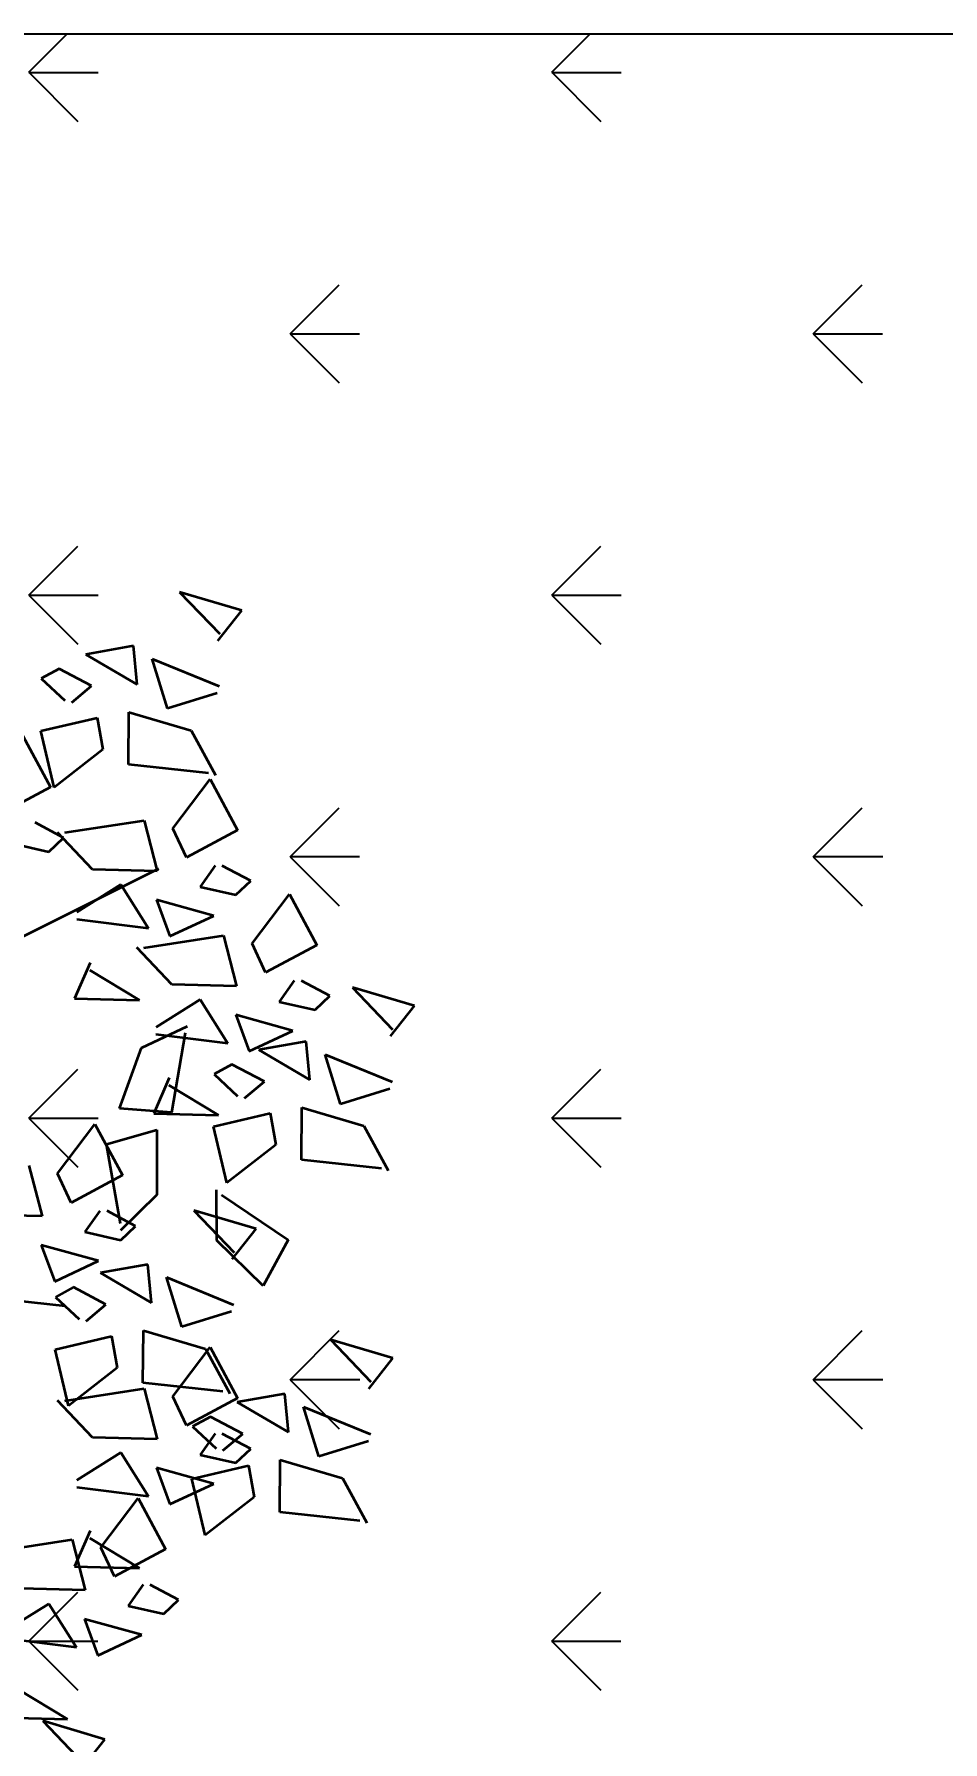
# Model space of a CAD drawing. Extents: x -165 to 197, y 154 to 653.
# Drawn here: x 98.4457 to 98.6914, y 475.2668 to 475.7286 of the extents above; entities that cross this region are included whole.
import ezdxf

# ---------------------------------------------------------------- set-up
doc = ezdxf.new("R2010")
doc.units = 0
doc.header["$MEASUREMENT"] = 0
doc.header["$PDMODE"] = 3
doc.header["$PDSIZE"] = 0.1
doc.layers.get('0').update_dxf_attribs({"linetype": 'CONTINUOUS'})
doc.layers.get('DEFPOINTS').update_dxf_attribs({"linetype": 'CONTINUOUS'})
for name, color, linetype in [('0_Palmeiras', 7, 'CONTINUOUS'), ('AIT-VEGETAÇÃO 25', 92, 'CONTINUOUS'), ('COTA', 1, 'CONTINUOUS')]:
    doc.layers.add(name, color=color, linetype=linetype)
doc.layers.add('FININHA', color=251, linetype='CONTINUOUS', lineweight=25)
doc.layers.add('L-shrub', color=74, linetype='CONTINUOUS', lineweight=35)
doc.styles.add('ARIAL', font='ARIAL.TTF', dxfattribs={"height": 0.18})
doc.dimstyles.new('Copy of ISO-25', dxfattribs={"dimtxt": 0.18, "dimasz": 0.06, "dimexe": 0.06, "dimexo": 0.06, "dimgap": 0.05, "dimtad": 1, "dimdec": 0, "dimlfac": 100, "dimdsep": 46, "dimtxsty": 'ARIAL', "dimblk1": 'OBLIQUE', "dimblk2": 'OBLIQUE', "dimsah": 1, "dimcen": 2.5, "dimdle": 0.06, "dimclrd": 256, "dimclre": 256, "dimclrt": 256, "dimadec": 0, "dimazin": 0, "dimtfac": 1, "dimtdec": 0, "dimtmove": 1, "dimatfit": 3, "dimldrblk": 'OBLIQUE', "dimfxl": 0, "dimtolj": 1, "dimtzin": 0, "dimlwd": -1, "dimlwe": -1, "dimarcsym": 0})

# ---------------------------------------------------------------- blocks, each defined once
blk = doc.blocks.new('pitosporo')
at = {"layer": 'L-shrub', "color": 81}
for p, q in [((194.3794, 89.4321), (194.2935, 89.4575)), ((194.2935, 89.4575), (194.349, 89.3996)), ((194.3462, 89.3901), (194.3794, 89.4321)), ((194.2299, 89.3831), (194.1642, 89.3714)), ((194.1642, 89.3714), (194.2349, 89.3298)), ((194.2349, 89.3298), (194.2299, 89.3831)), ((194.277, 89.2966), (194.2557, 89.3651)), ((194.2557, 89.3651), (194.3483, 89.3273)), ((194.3455, 89.3178), (194.277, 89.2966)), ((194.1798, 89.2839), (194.1876, 89.2401)), ((194.223, 89.2193), (194.2236, 89.2917)), ((194.2236, 89.2917), (194.3095, 89.2662)), ((194.3095, 89.2662), (194.3431, 89.2045)), ((194.3336, 89.2073), (194.223, 89.2193)), ((194.2843, 89.1309), (194.3359, 89.1991)), ((194.3359, 89.1991), (194.3738, 89.1284)), ((194.2447, 89.1419), (194.2628, 89.0718)), ((194.3031, 89.0906), (194.2843, 89.1309)), ((194.3738, 89.1284), (194.3031, 89.0906)), ((194.2628, 89.0718), (194.1732, 89.0742)), ((194.3426, 89.0796), (194.3219, 89.0503)), ((194.3918, 89.0584), (194.3525, 89.0793)), ((194.1517, 89.0151), (194.2125, 89.0533)), ((194.2125, 89.0533), (194.2507, 88.9926)), ((194.3219, 89.0503), (194.3714, 89.039)), ((194.3714, 89.039), (194.3918, 89.0584)), ((194.2617, 89.0321), (194.2802, 88.9819)), ((194.3407, 89.01), (194.2617, 89.0321)), ((194.3937, 88.9719), (194.4453, 89.0401)), ((194.4453, 89.0401), (194.4832, 88.9694)), ((194.2507, 88.9926), (194.1515, 89.0052)), ((194.2802, 88.9819), (194.3407, 89.01)), ((194.2442, 88.966), (194.3542, 88.9829)), ((194.4832, 88.9694), (194.4125, 88.9316)), ((194.452, 88.9206), (194.4313, 88.8913)), ((194.5012, 88.8994), (194.462, 88.9203)), ((194.4808, 88.88), (194.5012, 88.8994)), ((194.6181, 88.8856), (194.5323, 88.911)), ((194.5323, 88.911), (194.5878, 88.8531)), ((194.4313, 88.8913), (194.4808, 88.88)), ((194.585, 88.8436), (194.6181, 88.8856)), ((194.4687, 88.8365), (194.403, 88.8249)), ((194.4737, 88.7832), (194.4687, 88.8365)), ((194.403, 88.8249), (194.4737, 88.7832)), ((194.5158, 88.75), (194.4945, 88.8185)), ((194.4945, 88.8185), (194.5871, 88.7807)), ((194.5843, 88.7712), (194.5158, 88.75)), ((194.4186, 88.7373), (194.4264, 88.6936)), ((194.4618, 88.6728), (194.4624, 88.7451)), ((194.4624, 88.7451), (194.5483, 88.7197)), ((194.5483, 88.7197), (194.5819, 88.6579)), ((194.5724, 88.6608), (194.4618, 88.6728)), ((194.4435, 88.5622), (194.409, 88.4986)), ((194.5883, 88.3986), (194.5024, 88.424)), ((194.5024, 88.424), (194.5579, 88.3662)), ((194.5551, 88.3566), (194.5883, 88.3986)), ((194.4439, 88.2963), (194.4389, 88.3496)), ((194.4859, 88.2631), (194.4647, 88.3316)), ((194.4647, 88.3316), (194.5573, 88.2938)), ((194.5545, 88.2843), (194.4859, 88.2631)), ((194.5185, 88.2328), (194.5521, 88.171))]:
    blk.add_line(p, q, dxfattribs=at)
at = {"layer": 'L-shrub', "color": 92}
for p, q in [((194.1272, 89.3513), (194.1024, 89.3379)), ((194.172, 89.3277), (194.1272, 89.3513)), ((194.1024, 89.3379), (194.135, 89.3075)), ((194.1445, 89.3047), (194.172, 89.3277)), ((194.1018, 89.2655), (194.1798, 89.2839)), ((194.0772, 89.2587), (194.1151, 89.1881)), ((194.1202, 89.1875), (194.1018, 89.2655)), ((194.1876, 89.2401), (194.1202, 89.1875)), ((194.1331, 89.118), (194.0939, 89.1389)), ((194.1348, 89.125), (194.2447, 89.1419)), ((194.1127, 89.0987), (194.1331, 89.118)), ((194.1732, 89.0742), (194.1249, 89.1252)), ((194.3542, 88.9829), (194.3722, 88.9128)), ((194.4125, 88.9316), (194.3937, 88.9719)), ((194.2827, 88.9152), (194.2343, 88.9662)), ((194.1698, 88.9451), (194.1485, 88.8959)), ((194.238, 88.8935), (194.1695, 88.9351)), ((194.3722, 88.9128), (194.2827, 88.9152)), ((194.1485, 88.8959), (194.238, 88.8935)), ((194.2612, 88.8561), (194.3219, 88.8943)), ((194.3219, 88.8943), (194.3601, 88.8336)), ((194.4502, 88.851), (194.3711, 88.8731)), ((194.3711, 88.8731), (194.3897, 88.8229)), ((194.3601, 88.8336), (194.2609, 88.8462)), ((194.3897, 88.8229), (194.4502, 88.851)), ((194.3659, 88.8047), (194.3412, 88.7913)), ((194.4108, 88.7811), (194.3659, 88.8047)), ((194.3412, 88.7913), (194.3738, 88.761)), ((194.3833, 88.7582), (194.4108, 88.7811)), ((194.3475, 88.7345), (194.2789, 88.7761)), ((194.258, 88.7369), (194.3475, 88.7345)), ((194.3406, 88.719), (194.4186, 88.7373)), ((194.359, 88.641), (194.3406, 88.719)), ((194.4264, 88.6936), (194.359, 88.641)), ((194.0855, 88.6649), (194.1036, 88.5948)), ((194.1036, 88.5948), (194.0141, 88.5972)), ((194.1815, 88.5331), (194.1025, 88.5551)), ((194.1025, 88.5551), (194.121, 88.5049)), ((194.121, 88.5049), (194.1815, 88.5331)), ((194.2498, 88.5284), (194.1841, 88.5168)), ((194.2548, 88.4752), (194.2498, 88.5284)), ((194.1841, 88.5168), (194.2548, 88.4752)), ((194.2756, 88.5105), (194.3682, 88.4727)), ((194.2969, 88.442), (194.2756, 88.5105)), ((194.1471, 88.4967), (194.1223, 88.4833)), ((194.1223, 88.4833), (194.1549, 88.4529)), ((194.1919, 88.473), (194.1471, 88.4967)), ((194.1644, 88.4501), (194.1919, 88.473)), ((194.3654, 88.4632), (194.2969, 88.442)), ((194.1217, 88.4109), (194.1997, 88.4293)), ((194.1997, 88.4293), (194.2075, 88.3855)), ((194.2429, 88.3647), (194.2435, 88.437)), ((194.2435, 88.437), (194.3294, 88.4116)), ((194.1401, 88.3329), (194.1217, 88.4109)), ((194.2843, 88.3458), (194.3359, 88.414)), ((194.3294, 88.4116), (194.363, 88.3499)), ((194.3359, 88.414), (194.3738, 88.3434)), ((194.2075, 88.3855), (194.1401, 88.3329)), ((194.1348, 88.3399), (194.2447, 88.3568)), ((194.3535, 88.3527), (194.2429, 88.3647)), ((194.2447, 88.3568), (194.2628, 88.2867)), ((194.1732, 88.2892), (194.1249, 88.3402)), ((194.3031, 88.3055), (194.2843, 88.3458)), ((194.3738, 88.3434), (194.3031, 88.3055)), ((194.4389, 88.3496), (194.3732, 88.3379)), ((194.3732, 88.3379), (194.4439, 88.2963)), ((194.3361, 88.3178), (194.3114, 88.3044)), ((194.381, 88.2942), (194.3361, 88.3178)), ((194.2628, 88.2867), (194.1732, 88.2892)), ((194.3114, 88.3044), (194.3439, 88.2741)), ((194.3426, 88.2945), (194.3219, 88.2653)), ((194.3918, 88.2733), (194.3525, 88.2943)), ((194.3534, 88.2712), (194.381, 88.2942)), ((194.1517, 88.2301), (194.2125, 88.2682)), ((194.2125, 88.2682), (194.2507, 88.2075)), ((194.3407, 88.225), (194.2617, 88.247)), ((194.2617, 88.247), (194.2802, 88.1968)), ((194.2507, 88.2075), (194.1515, 88.2202)), ((194.0353, 88.1312), (194.1452, 88.1481)), ((194.1452, 88.1481), (194.1633, 88.0781)), ((194.1698, 88.16), (194.1485, 88.1109)), ((194.238, 88.1085), (194.1695, 88.1501)), ((194.1485, 88.1109), (194.238, 88.1085)), ((194.1633, 88.0781), (194.0737, 88.0805)), ((194.0522, 88.0214), (194.113, 88.0595)), ((194.113, 88.0595), (194.1512, 87.9989)), ((194.1512, 87.9989), (194.052, 88.0115)), ((194.1385, 87.8998), (194.07, 87.9414)), ((194.049, 87.9022), (194.1385, 87.8998)), ((194.1044, 87.8974), (194.1599, 87.8395)), ((194.1903, 87.872), (194.1044, 87.8974)), ((194.1571, 87.83), (194.1903, 87.872))]:
    blk.add_line(p, q, dxfattribs=at)
at = {"layer": 'L-shrub', "color": 86}
for p, q in [((194.1151, 89.1881), (194.0444, 89.1502)), ((194.0632, 89.1099), (194.1127, 89.0987)), ((194.241, 88.8278), (194.3047, 88.8575)), ((194.3013, 88.8482), (194.2825, 88.7385)), ((194.2104, 88.7436), (194.241, 88.8278)), ((194.2792, 88.7861), (194.258, 88.7369)), ((194.2825, 88.7385), (194.2104, 88.7436)), ((194.1251, 88.6539), (194.1767, 88.7221)), ((194.1767, 88.7221), (194.2146, 88.6515)), ((194.1927, 88.6946), (194.2623, 88.7142)), ((194.2623, 88.7142), (194.262, 88.6246)), ((194.2121, 88.585), (194.1927, 88.6946)), ((194.1439, 88.6136), (194.1251, 88.6539)), ((194.2146, 88.6515), (194.1439, 88.6136)), ((194.262, 88.6246), (194.2121, 88.5751)), ((194.3451, 88.5613), (194.3444, 88.6316)), ((194.3515, 88.6246), (194.4435, 88.5622)), ((194.1834, 88.6026), (194.1627, 88.5733)), ((194.2326, 88.5814), (194.1933, 88.6023)), ((194.3992, 88.5775), (194.3134, 88.6029)), ((194.3134, 88.6029), (194.3689, 88.545)), ((194.1627, 88.5733), (194.2122, 88.562)), ((194.2122, 88.562), (194.2326, 88.5814)), ((194.3661, 88.5355), (194.3992, 88.5775)), ((194.409, 88.4986), (194.3451, 88.5613)), ((194.3219, 88.2653), (194.3714, 88.254)), ((194.3714, 88.254), (194.3918, 88.2733)), ((194.3107, 88.2321), (194.3888, 88.2504)), ((194.3888, 88.2504), (194.3966, 88.2066)), ((194.2802, 88.1968), (194.3407, 88.225)), ((194.3291, 88.1541), (194.3107, 88.2321)), ((194.3966, 88.2066), (194.3291, 88.1541))]:
    blk.add_line(p, q, dxfattribs=at)
at = {"layer": 'L-shrub', "color": 32}
for p, q in [((193.9195, 88.9028), (194.265, 89.0754)), ((193.6279, 88.5253), (194.1355, 88.4713))]:
    blk.add_line(p, q, dxfattribs=at)
at = {"layer": 'L-shrub', "color": 98}
for p, q in [((194.4319, 88.1858), (194.4326, 88.2582)), ((194.4326, 88.2582), (194.5185, 88.2328)), ((194.1848, 88.1371), (194.2364, 88.2053)), ((194.2364, 88.2053), (194.2743, 88.1347)), ((194.5425, 88.1738), (194.4319, 88.1858)), ((194.2036, 88.0969), (194.1848, 88.1371)), ((194.2743, 88.1347), (194.2036, 88.0969)), ((194.2431, 88.0858), (194.2224, 88.0566)), ((194.2923, 88.0646), (194.253, 88.0856)), ((194.2224, 88.0566), (194.2719, 88.0453)), ((194.2719, 88.0453), (194.2923, 88.0646)), ((194.2412, 88.0163), (194.1622, 88.0383)), ((194.1622, 88.0383), (194.1807, 87.9881)), ((194.1807, 87.9881), (194.2412, 88.0163))]:
    blk.add_line(p, q, dxfattribs=at)
blk = doc.blocks.new('_OBLIQUE')
at = {"color": 0, "linetype": 'ByBlock'}
blk.add_line((-0.5, -0.5), (0.5, 0.5), dxfattribs=at)
blk = doc.blocks.new('*D275')
at = {"layer": 'COTA'}
for p, q in [((101.4735, 475.66659), (101.4735, 472.55215)), ((96.4735, 475.16659), (96.4735, 472.55215)), ((96.4135, 472.61215), (101.5335, 472.61215))]:
    blk.add_line(p, q, dxfattribs=at)
at = {"layer": 'DEFPOINTS', "color": 0}
for p in [(101.4735, 475.72659), (96.4735, 475.22659), (101.4735, 472.61215)]:
    blk.add_point(p, dxfattribs=at)
at = {"layer": 'COTA', "xscale": 0.06, "yscale": 0.06, "zscale": 0.06, "rotation": 180}
blk.add_blockref('_OBLIQUE', (96.4735, 472.61215), dxfattribs=at)
at = {"layer": 'COTA', "xscale": 0.06, "yscale": 0.06, "zscale": 0.06}
blk.add_blockref('_OBLIQUE', (101.4735, 472.61215), dxfattribs=at)
at = {"layer": 'COTA', "insert": (98.9735, 472.75406), "char_height": 0.18, "attachment_point": 5, "style": 'ARIAL'}
blk.add_mtext('\\A1;500', dxfattribs=at)

msp = doc.modelspace()

# ---------------------------------------------------------------- hatches: boundary and pattern name
at = {"layer": 'AIT-VEGETAÇÃO 25'}
h = msp.add_hatch(dxfattribs=at)
h.set_pattern_fill('GRASS', color=256, scale=0.1, angle=-90, style=0)
h.set_pattern_definition([(360, (-13.70296, 1.53245), (0.070710678, 0.070710678), [0.01875, -0.122671356]), (315, (-13.70296, 1.53245), (0.070710678, 0.070710678), [0.01875, -0.08125]), (45, (-13.70296, 1.53245), (-0.070710678, 0.070710678), [0.01875, -0.08125])])
h.paths.add_polyline_path([(101.6735, 475.47626), (101.64806, 475.4874), (101.6735, 475.47961), (101.6735, 475.51317), (101.66806, 475.51643), (101.65506, 475.52444), (101.6735, 475.51688), (101.6735, 475.72864), (97.49745, 475.72864), (97.4848, 475.70856), (97.47862, 475.69845), (97.47862, 475.67273), (97.49187, 475.6865), (97.51042, 475.70591), (97.53426, 475.72533), (97.49902, 475.68257), (97.48979, 475.65419), (97.47862, 475.62544), (97.47862, 475.60658), (97.48096, 475.61002), (97.52332, 475.67185), (97.51097, 475.65065), (97.49773, 475.62239), (97.49067, 475.60473), (97.4792, 475.58529), (97.47862, 475.58406), (97.47862, 475.57056), (97.49155, 475.59236), (97.5295, 475.65949), (97.51714, 475.62151), (97.51097, 475.59943), (97.50606, 475.58432), (97.51803, 475.60119), (97.53391, 475.63122), (97.56215, 475.67362), (97.55244, 475.65595), (97.53832, 475.61797), (97.53286, 475.60107), (97.55509, 475.62946), (97.59038, 475.67273), (97.58509, 475.65772), (97.57273, 475.64005), (97.55862, 475.61886), (97.54714, 475.60296), (97.53303, 475.58176), (97.52053, 475.56578), (97.53303, 475.57293), (97.55244, 475.59059), (97.57626, 475.60914), (97.62127, 475.64624), (97.60185, 475.62239), (97.58244, 475.60384), (97.5595, 475.58176), (97.51083, 475.53503), (97.52155, 475.54378), (97.54803, 475.56321), (97.53435, 475.54561), (97.54891, 475.5588), (97.57273, 475.57735), (97.6045, 475.59678), (97.65921, 475.63122), (97.63627, 475.61356), (97.59637, 475.57709), (97.62921, 475.59059), (97.60274, 475.5694), (97.57979, 475.55262), (97.55773, 475.53672), (97.53479, 475.51905), (97.50259, 475.49661), (97.51803, 475.50139), (97.54185, 475.5111), (97.56126, 475.51464), (97.58509, 475.52435), (97.6248, 475.54202), (97.67862, 475.5641), (97.66715, 475.55703), (97.64068, 475.54113), (97.63048, 475.53693), (97.66097, 475.54202), (97.63097, 475.52435), (97.61679, 475.51452), (97.64156, 475.51817), (97.6848, 475.53142), (97.65656, 475.51905), (97.63097, 475.5058), (97.59744, 475.49432), (97.57362, 475.48549), (97.5295, 475.46606), (97.52649, 475.46435), (97.53971, 475.46665), (97.56948, 475.47313), (97.58285, 475.47572), (97.60269, 475.47874), (97.61822, 475.48306), (97.64324, 475.48695), (97.66999, 475.49126), (97.64713, 475.48349), (97.62383, 475.47399), (97.59579, 475.4632), (97.59356, 475.46208), (97.59921, 475.46253), (97.64156, 475.46429), (97.67598, 475.46518), (97.71568, 475.46429), (97.69186, 475.45988), (97.67509, 475.45634), (97.64774, 475.44928), (97.63514, 475.44491), (97.65403, 475.4429), (97.64972, 475.44247), (97.61964, 475.43691), (97.64156, 475.43691), (97.67598, 475.43603), (97.72451, 475.4325), (97.68833, 475.42808), (97.67517, 475.42424), (97.68303, 475.42366), (97.71304, 475.4166), (97.67068, 475.41395), (97.63274, 475.4113), (97.5895, 475.4113), (97.55228, 475.41001), (97.57715, 475.406), (97.61332, 475.40158), (97.64509, 475.39717), (97.69539, 475.38392), (97.65392, 475.3848), (97.60411, 475.38702), (97.60658, 475.38547), (97.62211, 475.38029), (97.63807, 475.37425), (97.65834, 475.36734), (97.67905, 475.36043), (97.65877, 475.36259), (97.64416, 475.36292), (97.65576, 475.3587), (97.67732, 475.3492), (97.66136, 475.35136), (97.62556, 475.36043), (97.59622, 475.3669), (97.5641, 475.37359), (97.59622, 475.35654), (97.63073, 475.33452), (97.61003, 475.33754), (97.58846, 475.34316), (97.55869, 475.35266), (97.52716, 475.3613), (97.52936, 475.36), (97.55524, 475.34834), (97.58328, 475.33322), (97.60528, 475.3207), (97.62728, 475.30732), (97.64368, 475.29436), (97.61909, 475.30213), (97.59665, 475.31423), (97.57206, 475.32588), (97.56638, 475.32851), (97.5712, 475.32416), (97.58889, 475.3112), (97.61046, 475.29609), (97.6385, 475.27795), (97.59838, 475.29566), (97.55912, 475.31293), (97.5354, 475.32329), (97.51167, 475.33452), (97.503, 475.33799), (97.50628, 475.33555), (97.54169, 475.31053), (97.56544, 475.29198), (97.59739, 475.26826), (97.6328, 475.2441), (97.61682, 475.25014), (97.58832, 475.2661), (97.5555, 475.2881), (97.51413, 475.31172), (97.54298, 475.28206), (97.57407, 475.24971), (97.60214, 475.22555), (97.61466, 475.21045), (97.63107, 475.18845), (97.59912, 475.21347), (97.55516, 475.24738), (97.57552, 475.2175), (97.59881, 475.18641), (97.57681, 475.20714), (97.55697, 475.22614), (97.53324, 475.25161), (97.50692, 475.27882), (97.49252, 475.29486), (97.49651, 475.2849), (97.51319, 475.26955), (97.53953, 475.23763), (97.55335, 475.21606), (97.53348, 475.23374), (97.51055, 475.2545), (97.51923, 475.23461), (97.53651, 475.19535), (97.54506, 475.17597), (101.6735, 474.98094), (101.6735, 475.28319), (101.65653, 475.28089), (101.6735, 475.28837), (101.6735, 475.29563), (101.65457, 475.29362), (101.6735, 475.29993), (101.6735, 475.32104), (101.63606, 475.32024), (101.6735, 475.3301), (101.6735, 475.35361), (101.66406, 475.35427), (101.61605, 475.35728), (101.65006, 475.36528), (101.65897, 475.36594), (101.64406, 475.37029), (101.60305, 475.37529), (101.65806, 475.3793), (101.6735, 475.37969), (101.6735, 475.39859), (101.65906, 475.40232), (101.64006, 475.40632), (101.61305, 475.41133), (101.65806, 475.41233), (101.6735, 475.41193), (101.6735, 475.43895), (101.66484, 475.4419), (101.6735, 475.4405)])

# ---------------------------------------------------------------- linework, layer by layer
at = {"layer": 'FININHA'}
msp.add_line((103.36219, 475.72864), (96.3235, 475.72864), dxfattribs=at)

# ---------------------------------------------------------------- block references
at = {"layer": '0_Palmeiras', "xscale": 0.1956905517855603, "yscale": 0.1956905517851624, "zscale": 0.1956905517852192}
msp.add_blockref('pitosporo', (60.46362, 458.07178), dxfattribs=at)

# ---------------------------------------------------------------- dimensions: what is measured, and where the dimension line sits
at = {"layer": 'COTA'}
dim = msp.add_linear_dim(base=(101.4735, 472.61215), p1=(96.4735, 475.22659), p2=(101.4735, 475.72659), dimstyle='Copy of ISO-25', dxfattribs=at)
dim.commit()
dim.dimension.update_dxf_attribs({"geometry": '*D275', "text_midpoint": (98.9735, 472.75406)})

doc.saveas('drawing.dxf')
